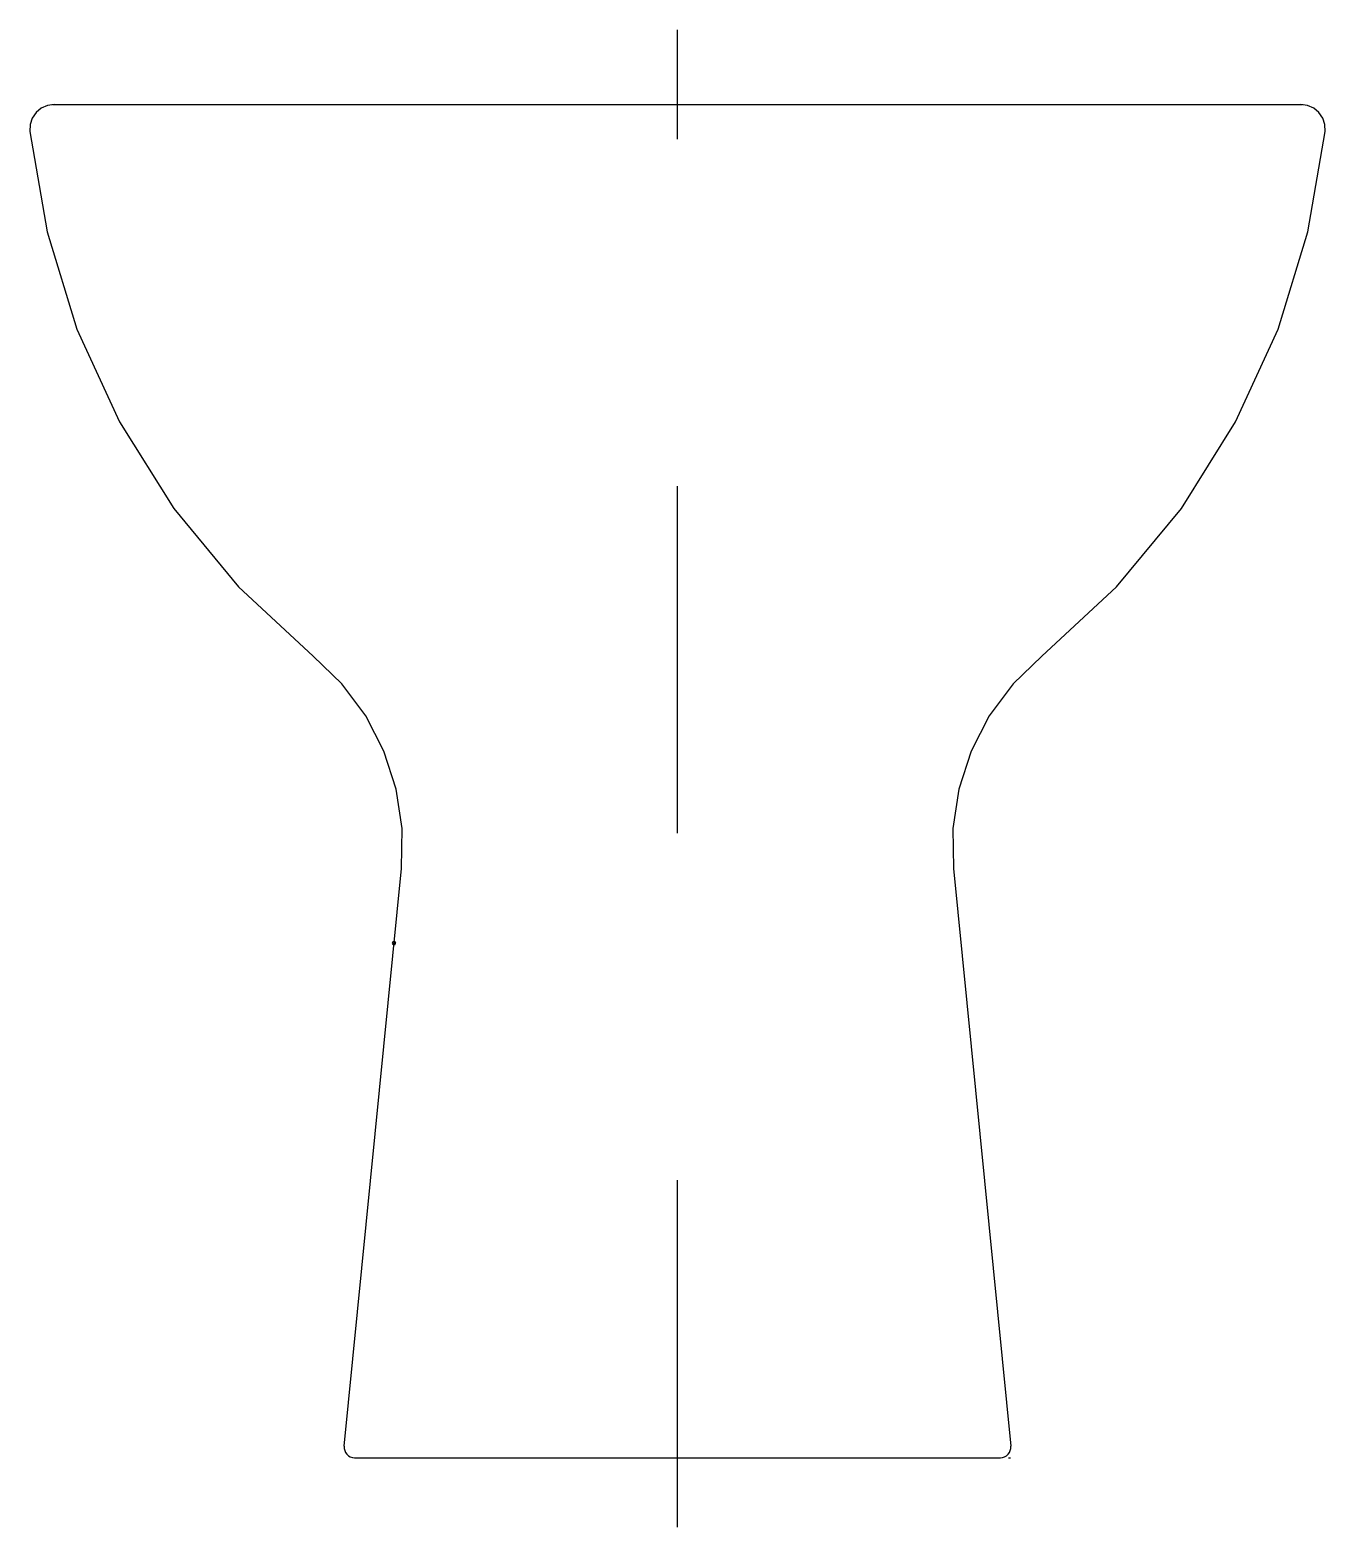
# Model space of a CAD drawing. Extents: x -947.074 to -946.701, y 853.275 to 853.706.
import ezdxf

# ---------------------------------------------------------------- set-up
doc = ezdxf.new("R2010")
doc.units = 0
doc.header["$LTSCALE"] = 0.2
doc.header["$MEASUREMENT"] = 0
doc.linetypes.add('AXES', pattern=[0.54, 0.3, -0.08, 0.08, -0.08])
doc.linetypes.add('CONTINU', pattern=[0])
doc.layers.get('0').update_dxf_attribs({"linetype": 'CONTINUOUS'})
doc.layers.add('DECA_EIXOS', color=5, linetype='AXES')

msp = doc.modelspace()

# ---------------------------------------------------------------- linework, layer by layer
at = {"linetype": 'CONTINU'}
for points in [[(-947.06688, 853.68493), (-947.06881, 853.68466), (-947.07058, 853.68387), (-947.07208, 853.68262)], [(-947.06738, 853.68493), (-946.70711, 853.68493)], [(-946.70241, 853.68262), (-946.70391, 853.68387), (-946.70568, 853.68466), (-946.70761, 853.68493)], [(-947.07208, 853.68262), (-947.07317, 853.681), (-947.07377, 853.67916), (-947.07384, 853.67721)], [(-946.70065, 853.67721), (-946.70072, 853.67916), (-946.70132, 853.681), (-946.70241, 853.68262)], [(-947.07384, 853.67721), (-947.06893, 853.64823), (-947.06029, 853.62019), (-947.04805, 853.59346)], [(-946.72644, 853.59346), (-946.7142, 853.62019), (-946.70557, 853.64823), (-946.70065, 853.67721)], [(-947.04805, 853.59346), (-947.03243, 853.56855), (-947.01375, 853.54594), (-946.99222, 853.52591)], [(-946.78227, 853.52591), (-946.76075, 853.54594), (-946.74206, 853.56855), (-946.72644, 853.59346)], [(-946.97183, 853.49854), (-946.9771, 853.50875), (-946.98394, 853.51794), (-946.99222, 853.52591)], [(-946.78227, 853.52591), (-946.79055, 853.51794), (-946.7974, 853.50875), (-946.80267, 853.49854)], [(-946.9668, 853.46477), (-946.96661, 853.47626), (-946.9683, 853.4876), (-946.97183, 853.49854)], [(-946.80267, 853.49854), (-946.80619, 853.4876), (-946.80788, 853.47626), (-946.80769, 853.46477)], [(-946.98329, 853.29821), (-946.9668, 853.46477)], [(-946.80769, 853.46477), (-946.7912, 853.29821)], [(-946.98031, 853.29493), (-946.79419, 853.29493)], [(-946.79183, 853.29493), (-946.79125, 853.29493)]]:
    msp.add_lwpolyline(points, dxfattribs=at)
msp.add_lwpolyline([(-946.96898, 853.44275, 1), (-946.96895, 853.44371, 1)], format="xyb", close=True, dxfattribs=at)
for points in [[(-946.96898, 853.44275, 0.977629), (-946.96894, 853.44375)], [(-946.96844, 853.44325, 0.414476), (-946.96894, 853.44375)], [(-946.98329, 853.29821, 0.211261), (-946.98253, 853.29591)], [(-946.79197, 853.29591, 0.211352), (-946.7912, 853.29821)], [(-946.98253, 853.29591, 0.211302), (-946.98031, 853.29493)], [(-946.79419, 853.29493, 0.211318), (-946.79197, 853.29591)]]:
    msp.add_lwpolyline(points, format="xyb", dxfattribs=at)
at = {"layer": 'DECA_EIXOS'}
msp.add_lwpolyline([(-946.88725, 853.27493), (-946.88725, 853.70645)], dxfattribs=at)

doc.saveas('drawing.dxf')
